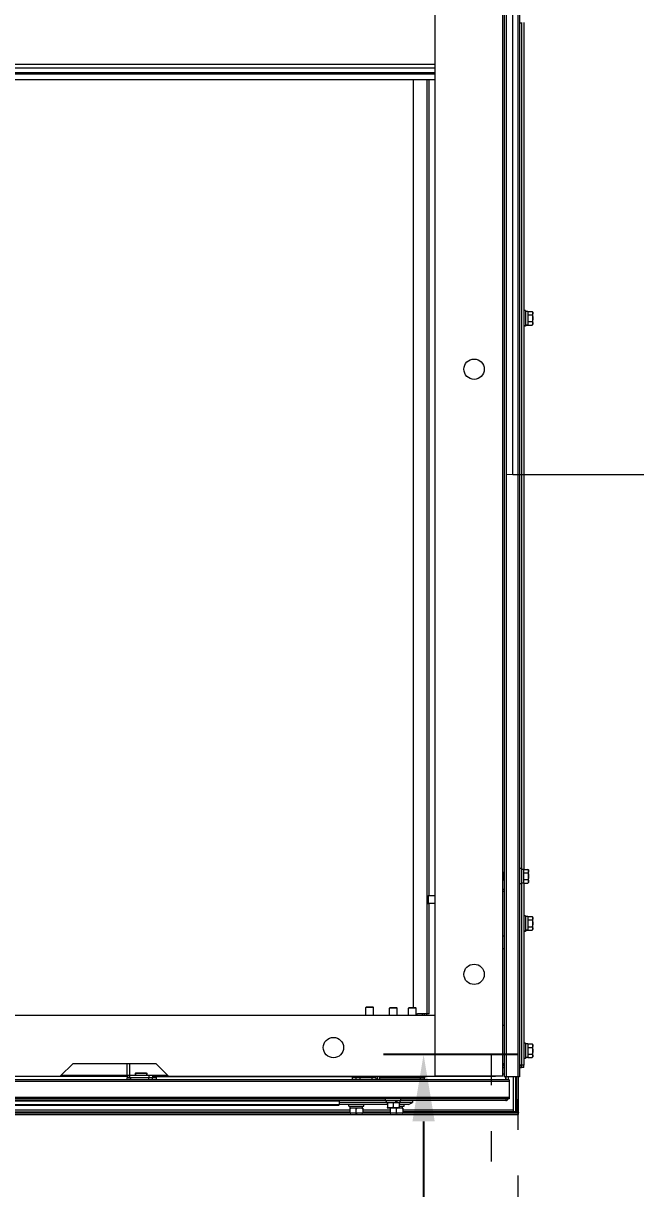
# Model space of a CAD drawing. Header units: millimetres. Extents: x 55614 to 110757, y -66981 to -47484.
# Drawn here: x 64393 to 64874, y -61032 to -60117 of the extents above; entities that cross this region are included whole.
import ezdxf

# ---------------------------------------------------------------- set-up
doc = ezdxf.new("R2010")
doc.units = ezdxf.units.MM
doc.linetypes.add('ACAD_ISO03W100', pattern=[30, 12, -18])
doc.layers.get('0').update_dxf_attribs({"lineweight": 15})
doc.layers.get('Defpoints').update_dxf_attribs({"lineweight": 15})
doc.layers.add('THICK', color=7, linetype='Continuous', lineweight=0)
doc.styles.add('仿宋', font='仿宋_GB2312.ttf', dxfattribs={"width": 0.8})
doc.styles.add('标准', font='simsun.ttc', dxfattribs={"width": 0.667})
doc.dimstyles.new('12倍', dxfattribs={"dimscale": 21, "dimtxt": 3.5, "dimasz": 2.5, "dimexe": 1.5, "dimexo": 0, "dimgap": 1, "dimtad": 1, "dimtoh": 1, "dimdsep": 46, "dimtxsty": '仿宋', "dimcen": 2.5, "dimdle": 5, "dimclrd": 4, "dimclre": 4, "dimclrt": 3, "dimadec": 0, "dimazin": 0, "dimtfac": 1, "dimtmove": 0, "dimatfit": 3, "dimfxl": 1, "dimtolj": 1, "dimarcsym": 0})

# ---------------------------------------------------------------- blocks, each defined once
blk = doc.blocks.new('FYTY6TY5RTWE4')
at = {"color": 136, "linetype": 'Continuous'}
for p, q in [((12260.33, -53389.24), (12260.33, -51724.24)), ((12313.33, -53389.24), (12313.33, -51724.24)), ((12314.53, -51723.74), (12314.53, -53389.74)), ((12315.93, -51723.74), (12315.93, -53389.74)), ((12325.13, -51723.74), (12325.13, -53389.74)), ((12326.53, -51723.74), (12326.53, -53389.74)), ((12328.13, -52562.11), (12328.13, -53226.86)), ((12329.83, -52562.09), (12329.83, -53226.88)), ((12327.98, -52562.74), (12326.53, -52562.74)), ((11536.33, -52594.82), (12260.33, -52594.82)), ((11536.33, -52597.81), (12260.33, -52597.81)), ((11536.33, -52601.44), (12260.33, -52601.44)), ((11536.33, -52602.43), (12260.33, -52602.43)), ((11536.33, -52606.74), (12260.33, -52606.74)), ((12243.33, -53335.64), (12243.33, -52606.74)), ((12253.63, -52606.74), (12253.63, -53340.24)), ((12255.33, -52606.74), (12255.33, -53247.74)), ((12255.53, -53247.74), (12255.53, -52606.74)), ((12331.28, -52788.24), (12329.83, -52788.24)), ((12331.28, -52788.24), (12331.28, -52800.24)), ((12332.93, -52788.86), (12331.28, -52788.86)), ((12332.93, -52788.86), (12332.93, -52799.61)), ((12332.93, -52788.88), (12336.41, -52788.88)), ((12336.41, -52788.88), (12336.55, -52789)), ((12336.93, -52798.59), (12336.93, -52789.88)), ((12332.93, -52799.61), (12331.28, -52799.61)), ((12332.93, -52799.86), (12331.28, -52799.86)), ((12332.93, -52791.56), (12336.41, -52791.56)), ((12332.93, -52796.91), (12336.41, -52796.91)), ((12332.93, -52799.59), (12336.41, -52799.59)), ((12332.93, -52799.61), (12332.93, -52799.86)), ((12336.56, -52799.46), (12336.41, -52799.59)), ((12336.8, -52799.12), (12336.9, -52799.12)), ((12336.93, -52798.84), (12336.93, -52798.59)), ((12331.28, -52800.24), (12329.83, -52800.24)), ((12331.28, -52800.49), (12329.83, -52800.49)), ((12331.28, -52800.24), (12331.28, -52800.49)), ((12313.63, -53229.44), (12313.83, -53229.24)), ((12313.63, -53229.44), (12313.63, -53235.04)), ((12313.83, -53229.24), (12313.83, -53235.24)), ((12314.53, -53229.24), (12313.83, -53229.24)), ((12327.98, -53226.24), (12326.53, -53226.24)), ((12327.98, -53226.24), (12327.98, -53238.24)), ((12329.63, -53226.86), (12327.98, -53226.86)), ((12329.63, -53226.86), (12329.63, -53237.61)), ((12329.63, -53226.88), (12333.11, -53226.88)), ((12329.63, -53229.56), (12333.11, -53229.56)), ((12333.11, -53226.88), (12333.25, -53227)), ((12333.63, -53236.59), (12333.63, -53227.88)), ((12313.63, -53235.04), (12313.83, -53235.24)), ((12314.53, -53235.24), (12313.83, -53235.24)), ((12327.98, -53238.24), (12326.53, -53238.24)), ((12329.63, -53237.61), (12327.98, -53237.61)), ((12328.13, -53237.61), (12328.13, -53380.54)), ((12329.63, -53234.91), (12333.11, -53234.91)), ((12329.63, -53237.59), (12333.11, -53237.59)), ((12329.83, -53237.59), (12329.83, -53380.54)), ((12333.26, -53237.46), (12333.11, -53237.59)), ((12254.43, -53247.94), (12254.63, -53247.74)), ((12254.43, -53247.94), (12254.43, -53253.54)), ((12254.63, -53247.74), (12254.63, -53253.74)), ((12260.33, -53247.74), (12254.63, -53247.74)), ((12314.53, -53242.74), (12313.33, -53242.74)), ((12314.53, -53244.24), (12313.33, -53244.24)), ((12254.43, -53253.54), (12254.63, -53253.74)), ((12260.33, -53253.74), (12254.63, -53253.74)), ((12255.33, -53253.74), (12255.33, -53340.24)), ((12255.53, -53340.24), (12255.53, -53253.74)), ((12331.28, -53263.24), (12329.83, -53263.24)), ((12331.28, -53263.24), (12331.28, -53275.24)), ((12332.93, -53263.86), (12331.28, -53263.86)), ((12332.93, -53263.86), (12332.93, -53274.61)), ((12332.93, -53263.88), (12336.41, -53263.88)), ((12336.41, -53263.88), (12336.55, -53264)), ((12336.93, -53273.59), (12336.93, -53264.88)), ((12331.28, -53275.24), (12329.83, -53275.24)), ((12331.28, -53275.49), (12329.83, -53275.49)), ((12332.93, -53274.61), (12331.28, -53274.61)), ((12332.93, -53274.86), (12331.28, -53274.86)), ((12331.28, -53275.24), (12331.28, -53275.49)), ((12332.93, -53266.56), (12336.41, -53266.56)), ((12332.93, -53271.91), (12336.41, -53271.91)), ((12332.93, -53274.59), (12336.41, -53274.59)), ((12332.93, -53274.61), (12332.93, -53274.86)), ((12336.56, -53274.46), (12336.41, -53274.59)), ((12336.8, -53274.12), (12336.9, -53274.12)), ((12336.93, -53273.84), (12336.93, -53273.59)), ((12314.53, -53279.24), (12313.33, -53279.24)), ((12314.53, -53289.24), (12313.33, -53289.24)), ((12206.03, -53335.14), (12205.83, -53335.34)), ((12205.83, -53341.24), (12205.83, -53335.34)), ((12211.83, -53335.34), (12205.83, -53335.34)), ((12211.63, -53335.14), (12206.03, -53335.14)), ((12211.63, -53335.14), (12211.83, -53335.34)), ((12211.83, -53341.24), (12211.83, -53335.34)), ((12224.53, -53335.64), (12224.33, -53335.84)), ((12224.33, -53341.24), (12224.33, -53335.84)), ((12230.33, -53335.84), (12224.33, -53335.84)), ((12230.13, -53335.64), (12224.53, -53335.64)), ((12230.13, -53335.64), (12230.33, -53335.84)), ((12230.33, -53341.24), (12230.33, -53335.84)), ((12239.53, -53335.64), (12239.33, -53335.84)), ((12239.33, -53341.24), (12239.33, -53335.84)), ((12245.33, -53335.84), (12239.33, -53335.84)), ((12245.13, -53335.64), (12239.53, -53335.64)), ((12245.13, -53335.64), (12245.33, -53335.84)), ((12245.33, -53341.24), (12245.33, -53335.84)), ((11536.33, -53341.24), (12260.33, -53341.24)), ((12255.53, -53340.24), (12246.33, -53340.24)), ((12250.43, -53341.24), (12250.43, -53340.24)), ((12251.83, -53341.24), (12251.83, -53340.24)), ((12253.83, -53341.24), (12253.83, -53340.24)), ((12260.33, -53389.24), (12260.33, -53341.24)), ((12331.28, -53363.24), (12329.83, -53363.24)), ((12331.28, -53363.24), (12331.28, -53375.24)), ((12332.93, -53363.86), (12331.28, -53363.86)), ((12332.93, -53363.86), (12332.93, -53374.61)), ((12332.93, -53363.88), (12336.41, -53363.88)), ((12332.93, -53366.56), (12336.41, -53366.56)), ((12336.41, -53363.88), (12336.55, -53364)), ((12336.93, -53373.59), (12336.93, -53364.88)), ((12331.28, -53375.24), (12329.83, -53375.24)), ((12332.93, -53374.61), (12331.28, -53374.61)), ((12332.93, -53371.91), (12336.41, -53371.91)), ((12332.93, -53374.59), (12336.41, -53374.59)), ((12336.56, -53374.46), (12336.41, -53374.59)), ((11975.83, -53379.24), (11965.83, -53389.24)), ((11975.83, -53379.24), (12040.83, -53379.24)), ((12018.33, -53388.34), (12018.33, -53379.24)), ((12020.33, -53388.34), (12020.33, -53379.24)), ((12050.83, -53389.24), (12040.83, -53379.24)), ((12314.53, -53380.54), (12313.33, -53380.54)), ((12313.33, -53380.74), (12314.53, -53380.74)), ((12313.33, -53382.24), (12314.53, -53382.24)), ((12329.83, -53380.54), (12326.53, -53380.54)), ((12326.53, -53380.74), (12328.13, -53380.74)), ((12326.53, -53382.24), (12328.13, -53382.24)), ((12328.13, -53380.74), (12328.13, -53380.54)), ((12328.13, -53382.24), (12328.13, -53380.74)), ((12329.83, -53382.24), (12328.33, -53382.24)), ((12329.83, -53382.24), (12329.83, -53380.54)), ((12318.33, -53392.04), (11478.33, -53392.04)), ((12318.33, -53393.24), (11478.33, -53393.24)), ((11536.33, -53389.24), (12018.55, -53389.24)), ((12018.33, -53389.44), (11581.33, -53389.44)), ((11966.75, -53388.32), (12018.33, -53388.32)), ((12018.33, -53388.34), (12020.33, -53388.34)), ((12018.33, -53389.24), (12018.33, -53390.54)), ((12018.33, -53390.34), (12019.67, -53390.34)), ((12018.33, -53391.74), (12018.33, -53390.54)), ((12041.33, -53390.54), (12018.33, -53390.54)), ((12018.33, -53391.74), (12215.33, -53391.74)), ((12020.33, -53388.32), (12024.98, -53388.32)), ((12020.53, -53390.54), (12020.53, -53388.54)), ((12038.33, -53388.54), (12020.53, -53388.54)), ((12021.33, -53391.74), (12021.33, -53390.54)), ((12025.28, -53386.54), (12024.98, -53386.84)), ((12024.98, -53388.54), (12024.98, -53386.84)), ((12024.98, -53386.84), (12024.98, -53388.54)), ((12024.98, -53386.84), (12033.68, -53386.84)), ((12025.28, -53386.54), (12033.38, -53386.54)), ((12033.38, -53386.54), (12033.68, -53386.84)), ((12033.68, -53388.54), (12033.68, -53386.84)), ((12033.68, -53386.84), (12033.68, -53388.54)), ((12033.68, -53388.32), (12049.91, -53388.32)), ((12035.33, -53388.54), (12035.33, -53390.54)), ((12035.33, -53391.74), (12035.33, -53390.54)), ((12038.33, -53388.54), (12038.33, -53390.54)), ((12038.33, -53389.24), (12260.33, -53389.24)), ((12038.33, -53390.34), (12041.33, -53390.34)), ((12038.33, -53391.74), (12038.33, -53390.54)), ((12041.33, -53391.74), (12041.33, -53389.34)), ((12041.33, -53389.34), (12195.33, -53389.34)), ((12195.33, -53391.74), (12195.33, -53389.34)), ((12195.33, -53390.34), (12198.33, -53390.34)), ((12213.64, -53390.54), (12195.33, -53390.54)), ((12198.33, -53389.24), (12198.33, -53390.54)), ((12198.33, -53391.74), (12198.33, -53390.54)), ((12201.33, -53389.24), (12201.33, -53390.54)), ((12201.33, -53391.74), (12201.33, -53390.54)), ((12210.83, -53391.74), (12210.83, -53390.54)), ((12213.64, -53390.54), (12215.33, -53390.54)), ((12213.83, -53391.74), (12213.83, -53390.54)), ((12215.33, -53392.04), (12215.33, -53389.24)), ((12216.83, -53392.04), (12216.83, -53389.24)), ((12251.83, -53390.54), (12216.83, -53390.54)), ((12251.83, -53391.74), (12216.83, -53391.74)), ((12216.99, -53390.34), (12251.83, -53390.34)), ((12248.83, -53391.74), (12248.83, -53390.54)), ((12251.83, -53389.24), (12251.83, -53390.54)), ((12307.63, -53389.44), (12251.83, -53389.44)), ((12251.83, -53391.74), (12251.83, -53390.54)), ((12313.33, -53389.24), (12260.33, -53389.24)), ((12313.33, -53387.24), (12314.53, -53387.24)), ((12326.53, -53389.74), (12314.53, -53389.74)), ((12315.63, -53389.74), (12315.63, -53392.04)), ((12315.83, -53392.04), (12315.83, -53389.74)), ((12317.83, -53392.04), (12317.83, -53389.74)), ((12318.33, -53392.04), (12318.33, -53407.04)), ((12321.88, -53417.25), (12321.88, -53389.74)), ((12323.58, -53417.25), (12323.58, -53389.74)), ((12324.33, -53417.75), (12324.33, -53389.74)), ((12325.83, -53417.75), (12325.83, -53389.74)), ((12318.33, -53405.84), (11478.33, -53405.84)), ((12318.33, -53407.04), (11478.33, -53407.04)), ((12221.33, -53408.24), (11575.33, -53408.24)), ((11611.83, -53408.54), (12184.83, -53408.54)), ((11611.83, -53411.54), (12184.83, -53411.54)), ((11612.13, -53411.84), (12184.53, -53411.84)), ((12184.83, -53408.54), (12184.83, -53411.54)), ((12184.83, -53408.54), (12184.83, -53411.54)), ((12221.95, -53409.74), (12184.83, -53409.74)), ((12222.69, -53411.34), (12184.83, -53411.34)), ((12192.33, -53412.74), (12192.33, -53411.34)), ((12192.33, -53412.74), (12204.33, -53412.74)), ((12193.48, -53414.34), (12193.48, -53412.74)), ((12203.18, -53414.34), (12203.18, -53412.74)), ((12204.33, -53412.74), (12204.33, -53411.34)), ((12221.33, -53408.49), (12221.33, -53407.04)), ((12233.33, -53408.49), (12221.33, -53408.49)), ((12221.95, -53410.14), (12221.95, -53408.49)), ((12232.7, -53410.14), (12221.95, -53410.14)), ((12222.69, -53410.14), (12222.69, -53414.1)), ((12227.33, -53410.14), (12227.33, -53413.61)), ((12229.43, -53410.14), (12229.43, -53408.49)), ((12230.34, -53410.14), (12230.34, -53408.49)), ((12231.97, -53410.14), (12231.97, -53414.1)), ((12239.33, -53411.34), (12231.97, -53411.34)), ((12231.97, -53412.74), (12235.83, -53412.74)), ((12232.7, -53410.14), (12232.7, -53408.49)), ((12242.33, -53409.74), (12232.7, -53409.74)), ((12233.33, -53408.49), (12233.33, -53407.04)), ((12315.63, -53408.24), (12233.33, -53408.24)), ((12234.68, -53414.34), (12234.68, -53412.74)), ((12235.83, -53412.74), (12235.83, -53411.34)), ((12239.33, -53411.34), (12242.33, -53409.74)), ((12239.33, -53411.34), (12242.33, -53409.74)), ((12242.33, -53408.24), (12242.33, -53409.74)), ((12242.33, -53408.24), (12242.33, -53409.74)), ((12315.63, -53407.04), (12315.63, -53408.24)), ((11580.02, -53419.24), (12325.83, -53419.24)), ((11910.98, -53415.55), (12193.33, -53415.55)), ((11910.98, -53417.25), (12193.33, -53417.25)), ((12193.33, -53417.84), (11910.98, -53417.84)), ((11910.98, -53418.04), (12193.33, -53418.04)), ((12193.33, -53414.34), (12193.33, -53418.34)), ((12203.33, -53414.34), (12193.33, -53414.34)), ((12203.33, -53418.34), (12193.33, -53418.34)), ((12198.33, -53418.04), (12198.33, -53414.64)), ((12203.33, -53414.34), (12203.33, -53418.34)), ((12203.33, -53415.55), (12224.83, -53415.55)), ((12203.33, -53417.25), (12224.83, -53417.25)), ((12224.83, -53417.84), (12203.33, -53417.84)), ((12203.33, -53418.04), (12224.83, -53418.04)), ((12222.97, -53414.14), (12231.68, -53414.14)), ((12224.83, -53414.34), (12224.83, -53418.34)), ((12234.83, -53414.34), (12224.83, -53414.34)), ((12234.83, -53418.34), (12224.83, -53418.34)), ((12224.98, -53414.34), (12224.98, -53414.14)), ((12229.83, -53418.04), (12229.83, -53414.64)), ((12234.83, -53414.34), (12234.83, -53418.34)), ((12234.83, -53415.55), (12321.88, -53415.55)), ((12323.58, -53417.25), (12234.83, -53417.25)), ((12325.84, -53417.84), (12234.83, -53417.84)), ((12234.83, -53418.04), (12325.83, -53418.04)), ((12321.88, -53415.81), (12321.88, -53415.55)), ((12324.33, -53417.75), (12325.83, -53417.75)), ((12325.83, -53419.24), (12325.83, -53418.04)), ((12325.84, -53417.84), (12325.84, -53417.75)), ((12325.84, -53418.04), (12325.84, -53417.84))]:
    blk.add_line(p, q, dxfattribs=at)
for points in [[(12336.55, -52789), (12336.67, -52789.14), (12336.75, -52789.29), (12336.81, -52789.44), (12336.84, -52789.6), (12336.87, -52789.76), (12336.89, -52789.94), (12336.9, -52790.13), (12336.9, -52790.33), (12336.89, -52790.52), (12336.87, -52790.69), (12336.84, -52790.85), (12336.8, -52791), (12336.75, -52791.14), (12336.67, -52791.29), (12336.55, -52791.43), (12336.41, -52791.56)], [(12336.41, -52791.56), (12336.55, -52791.8), (12336.67, -52792.08), (12336.75, -52792.38), (12336.8, -52792.67), (12336.84, -52792.98), (12336.87, -52793.3), (12336.89, -52793.65), (12336.9, -52794.04), (12336.9, -52794.43), (12336.89, -52794.81), (12336.87, -52795.17), (12336.84, -52795.49), (12336.81, -52795.79), (12336.75, -52796.09), (12336.67, -52796.38), (12336.55, -52796.67), (12336.41, -52796.91)], [(12336.41, -52796.91), (12336.55, -52797.04), (12336.67, -52797.18), (12336.75, -52797.32), (12336.8, -52797.47), (12336.84, -52797.62), (12336.87, -52797.78), (12336.89, -52797.95), (12336.89, -52798.14), (12336.9, -52798.33), (12336.89, -52798.53), (12336.87, -52798.71), (12336.84, -52798.87), (12336.81, -52799.03), (12336.75, -52799.18), (12336.67, -52799.33), (12336.56, -52799.46)], [(12333.25, -53227), (12333.37, -53227.14), (12333.45, -53227.29), (12333.51, -53227.44), (12333.54, -53227.6), (12333.57, -53227.76), (12333.59, -53227.94), (12333.6, -53228.13), (12333.6, -53228.33), (12333.59, -53228.52), (12333.57, -53228.69), (12333.54, -53228.85), (12333.5, -53229), (12333.45, -53229.14), (12333.37, -53229.29), (12333.25, -53229.43), (12333.11, -53229.56)], [(12333.11, -53229.56), (12333.25, -53229.8), (12333.37, -53230.08), (12333.45, -53230.38), (12333.5, -53230.67), (12333.54, -53230.98), (12333.57, -53231.3), (12333.59, -53231.65), (12333.6, -53232.04), (12333.6, -53232.43), (12333.59, -53232.81), (12333.57, -53233.17), (12333.54, -53233.49), (12333.51, -53233.79), (12333.45, -53234.09), (12333.37, -53234.38), (12333.25, -53234.67), (12333.11, -53234.91)], [(12333.11, -53234.91), (12333.25, -53235.04), (12333.37, -53235.18), (12333.45, -53235.32), (12333.5, -53235.47), (12333.54, -53235.62), (12333.57, -53235.78), (12333.59, -53235.95), (12333.59, -53236.14), (12333.6, -53236.33), (12333.59, -53236.53), (12333.57, -53236.71), (12333.54, -53236.87), (12333.51, -53237.03), (12333.45, -53237.18), (12333.37, -53237.33), (12333.26, -53237.46)], [(12336.55, -53264), (12336.67, -53264.14), (12336.75, -53264.29), (12336.81, -53264.44), (12336.84, -53264.6), (12336.87, -53264.76), (12336.89, -53264.94), (12336.9, -53265.13), (12336.9, -53265.33), (12336.89, -53265.52), (12336.87, -53265.69), (12336.84, -53265.85), (12336.8, -53266), (12336.75, -53266.14), (12336.67, -53266.29), (12336.55, -53266.43), (12336.41, -53266.56)], [(12336.41, -53266.56), (12336.55, -53266.8), (12336.67, -53267.08), (12336.75, -53267.38), (12336.8, -53267.67), (12336.84, -53267.98), (12336.87, -53268.3), (12336.89, -53268.65), (12336.9, -53269.04), (12336.9, -53269.43), (12336.89, -53269.81), (12336.87, -53270.17), (12336.84, -53270.49), (12336.81, -53270.79), (12336.75, -53271.09), (12336.67, -53271.38), (12336.55, -53271.67), (12336.41, -53271.91)], [(12336.41, -53271.91), (12336.55, -53272.04), (12336.67, -53272.18), (12336.75, -53272.32), (12336.8, -53272.47), (12336.84, -53272.62), (12336.87, -53272.78), (12336.89, -53272.95), (12336.89, -53273.14), (12336.9, -53273.33), (12336.89, -53273.53), (12336.87, -53273.71), (12336.84, -53273.87), (12336.81, -53274.03), (12336.75, -53274.18), (12336.67, -53274.33), (12336.56, -53274.46)], [(12336.55, -53364), (12336.67, -53364.14), (12336.75, -53364.29), (12336.81, -53364.44), (12336.84, -53364.6), (12336.87, -53364.76), (12336.89, -53364.94), (12336.9, -53365.13), (12336.9, -53365.33), (12336.89, -53365.52), (12336.87, -53365.69), (12336.84, -53365.85), (12336.8, -53366), (12336.75, -53366.14), (12336.67, -53366.29), (12336.55, -53366.43), (12336.41, -53366.56)], [(12336.41, -53366.56), (12336.55, -53366.8), (12336.67, -53367.08), (12336.75, -53367.38), (12336.8, -53367.67), (12336.84, -53367.98), (12336.87, -53368.3), (12336.89, -53368.65), (12336.9, -53369.04), (12336.9, -53369.43), (12336.89, -53369.81), (12336.87, -53370.17), (12336.84, -53370.49), (12336.81, -53370.79), (12336.75, -53371.09), (12336.67, -53371.38), (12336.55, -53371.67), (12336.41, -53371.91)], [(12336.41, -53371.91), (12336.55, -53372.04), (12336.67, -53372.18), (12336.75, -53372.32), (12336.8, -53372.47), (12336.84, -53372.62), (12336.87, -53372.78), (12336.89, -53372.95), (12336.89, -53373.14), (12336.9, -53373.33), (12336.89, -53373.53), (12336.87, -53373.71), (12336.84, -53373.87), (12336.81, -53374.03), (12336.75, -53374.18), (12336.67, -53374.33), (12336.56, -53374.46)], [(12193.33, -53414.64), (12193.52, -53414.53), (12193.71, -53414.43), (12193.9, -53414.34)], [(12193.33, -53418.04), (12193.52, -53418.14), (12193.71, -53418.24), (12193.9, -53418.34)], [(12197.76, -53414.34), (12197.94, -53414.43), (12198.13, -53414.53), (12198.33, -53414.64)], [(12197.76, -53418.34), (12197.94, -53418.24), (12198.13, -53418.14), (12198.33, -53418.04)], [(12198.33, -53414.64), (12198.52, -53414.53), (12198.71, -53414.43), (12198.9, -53414.34)], [(12198.33, -53418.04), (12198.52, -53418.14), (12198.71, -53418.24), (12198.9, -53418.34)], [(12202.76, -53414.34), (12202.94, -53414.43), (12203.13, -53414.53), (12203.33, -53414.64)], [(12202.76, -53418.34), (12202.94, -53418.24), (12203.13, -53418.14), (12203.33, -53418.04)], [(12227.33, -53413.61), (12227.11, -53413.76), (12226.87, -53413.87), (12226.62, -53413.95), (12226.36, -53414.01), (12226.09, -53414.05), (12225.81, -53414.08), (12225.5, -53414.09), (12225.16, -53414.1), (12224.82, -53414.1), (12224.49, -53414.09), (12224.19, -53414.07), (12223.92, -53414.05), (12223.66, -53414.01), (12223.41, -53413.96), (12223.16, -53413.87), (12222.91, -53413.76), (12222.69, -53413.61)], [(12224.83, -53414.64), (12225.02, -53414.53), (12225.21, -53414.43), (12225.4, -53414.34)], [(12224.83, -53418.04), (12225.02, -53418.14), (12225.21, -53418.24), (12225.4, -53418.34)], [(12231.97, -53413.61), (12231.75, -53413.76), (12231.51, -53413.87), (12231.25, -53413.95), (12231, -53414.01), (12230.75, -53414.05), (12230.47, -53414.07), (12230.17, -53414.09), (12229.85, -53414.1), (12229.51, -53414.1), (12229.17, -53414.09), (12228.85, -53414.08), (12228.57, -53414.05), (12228.3, -53414.01), (12228.04, -53413.95), (12227.79, -53413.87), (12227.55, -53413.76), (12227.33, -53413.61)], [(12229.26, -53414.34), (12229.44, -53414.43), (12229.63, -53414.53), (12229.83, -53414.64)], [(12229.26, -53418.34), (12229.44, -53418.24), (12229.63, -53418.14), (12229.83, -53418.04)], [(12229.83, -53414.64), (12230.02, -53414.53), (12230.21, -53414.43), (12230.4, -53414.34)], [(12229.83, -53418.04), (12230.02, -53418.14), (12230.21, -53418.24), (12230.4, -53418.34)], [(12234.26, -53414.34), (12234.44, -53414.43), (12234.63, -53414.53), (12234.83, -53414.64)], [(12234.26, -53418.34), (12234.44, -53418.24), (12234.63, -53418.14), (12234.83, -53418.04)]]:
    blk.add_lwpolyline(points, dxfattribs=at)
for centre in [(12290.83, -52834.24), (12290.83, -53309.24), (12180.33, -53366.74)]:
    blk.add_circle(centre, 8, dxfattribs=at)
for centre, radius, start, end in [((12335.71, -52789.88), 1.22, 0, 55.05199), ((12335.71, -52798.59), 1.22, 304.94801, 0), ((12335.71, -52798.84), 1.22, 346.40607, 0), ((12332.41, -53227.88), 1.22, 0, 55.05199), ((12332.41, -53236.59), 1.22, 304.94801, 0), ((12335.71, -53264.88), 1.22, 0, 55.05199), ((12335.71, -53273.59), 1.22, 304.94801, 0), ((12335.71, -53273.84), 1.22, 346.40607, 0), ((12246.33, -53337.24), 3, 250.48711, 270), ((12313.33, -53352.24), 3, 66.14804, 90), ((12335.71, -53364.88), 1.22, 0, 55.05199), ((12335.71, -53373.59), 1.22, 304.94801, 0), ((12313.33, -53376.24), 3, 270, 293.85196), ((12328.13, -53380.54), 1.7, 270, 0), ((12328.13, -53380.54), 0.2, 270, 0), ((12020.53, -53388.34), 2.2, 180, 270), ((12020.53, -53388.34), 0.2, 180, 270), ((12216.13, -53388.34), 2.2, 288.583, 335.55764), ((12184.53, -53408.54), 0.3, 0, 90), ((12184.53, -53411.54), 0.3, 270, 0), ((12315.63, -53406.04), 2.2, 270, 332.8979), ((12222.97, -53412.92), 1.22, 256.40607, 270), ((12231.68, -53412.92), 1.22, 270, 283.59393)]:
    blk.add_arc(centre, radius, start, end, dxfattribs=at)
at = {"color": 136, "linetype": 'Continuous', "extrusion": (0, 0, -1)}
for centre, major_axis, start_param, end_param in [((12184.53, -53408.54), (0, -0.3), -3.141593, -1.570796), ((12184.53, -53411.54), (0, -0.3), -0.740166, 0), ((12184.53, -53411.54), (0.3, 0), 0.546751, 0.83063), ((12184.53, -53411.54), (0, -0.3), -1.570796, -1.024045)]:
    blk.add_ellipse(centre, major_axis=major_axis, ratio=1, start_param=start_param, end_param=end_param, dxfattribs=at)
blk = doc.blocks.new('*D1548')
at = {"layer": 'Defpoints', "color": 0}
for p in [(64781.63, -60926.43), (64707.46, -61765.43), (64781.63, -61765.43)]:
    blk.add_point(p, dxfattribs=at)
at = {"layer": 'THICK', "color": 4, "linetype": 'Continuous', "lineweight": -2}
for p, q in [((64781.63, -60926.43), (64675.96, -60926.43)), ((64707.46, -60978.93), (64707.46, -61712.93)), ((64781.63, -61765.43), (64675.96, -61765.43))]:
    blk.add_line(p, q, dxfattribs=at)
at = {"layer": 'THICK', "color": 4}
for points in [[(64716.21, -60978.93), (64698.71, -60978.93), (64707.46, -60926.43)], [(64698.71, -61712.93), (64716.21, -61712.93), (64707.46, -61765.43)]]:
    blk.add_solid(points, dxfattribs=at)
at = {"layer": 'THICK', "color": 3, "lineweight": -3, "insert": (64649.71, -61345.93), "char_height": 73.5, "attachment_point": 5, "rotation": 90, "style": '标准'}
blk.add_mtext('\\A1;＜900', dxfattribs=at)
blk = doc.blocks.new('WETGE5YU56Y5R4TGER')
at = {"layer": 'THICK', "color": 4, "linetype": 'ACAD_ISO03W100', "ltscale": 2}
blk.add_lwpolyline([(51379.65, -43873.62), (51379.65, -43034.62), (51358.65, -43034.62), (51358.65, -43873.62)], close=True, dxfattribs=at)
blk.add_arc((51369.65, -43042.62), 831.07, 179.24162, 269.24162, dxfattribs=at)

msp = doc.modelspace()

# ---------------------------------------------------------------- linework, layer by layer
at = {"color": 5}
for points in [[(64772.228, -60470.939), (65126.648, -60471.439), (65126.648, -59751.439), (64772.228, -59750.939)], [(65126.648, -60471.439), (64777.648, -60471.439), (64777.648, -59751.439), (65126.648, -59751.439)]]:
    msp.add_lwpolyline(points, close=True, dxfattribs=at)

# ---------------------------------------------------------------- block references
at = {"layer": 'THICK', "lineweight": -3}
for name, p in [('WETGE5YU56Y5R4TGER', (13401.978, -17891.806)), ('FYTY6TY5RTWE4', (52456.298, -7554.204))]:
    msp.add_blockref(name, p, dxfattribs=at)

# ---------------------------------------------------------------- dimensions: what is measured, and where the dimension line sits
dim = msp.add_linear_dim(base=(64707.458, -61765.428), p1=(64781.628, -60926.428), p2=(64781.628, -61765.428), angle=90, text='＜900', dimstyle='12倍', override={"dimtxsty": '标准'}, dxfattribs=at)
dim.commit()
dim.dimension.update_dxf_attribs({"geometry": '*D1548', "text_midpoint": (64649.708, -61345.928)})

# ---------------------------------------------------------------- leaders
msp.add_leader([(63293.08, -60834.247), (63949.081, -62047.429), (64978.995, -62047.429)], dimstyle='12倍', dxfattribs=at)

doc.saveas('drawing.dxf')
